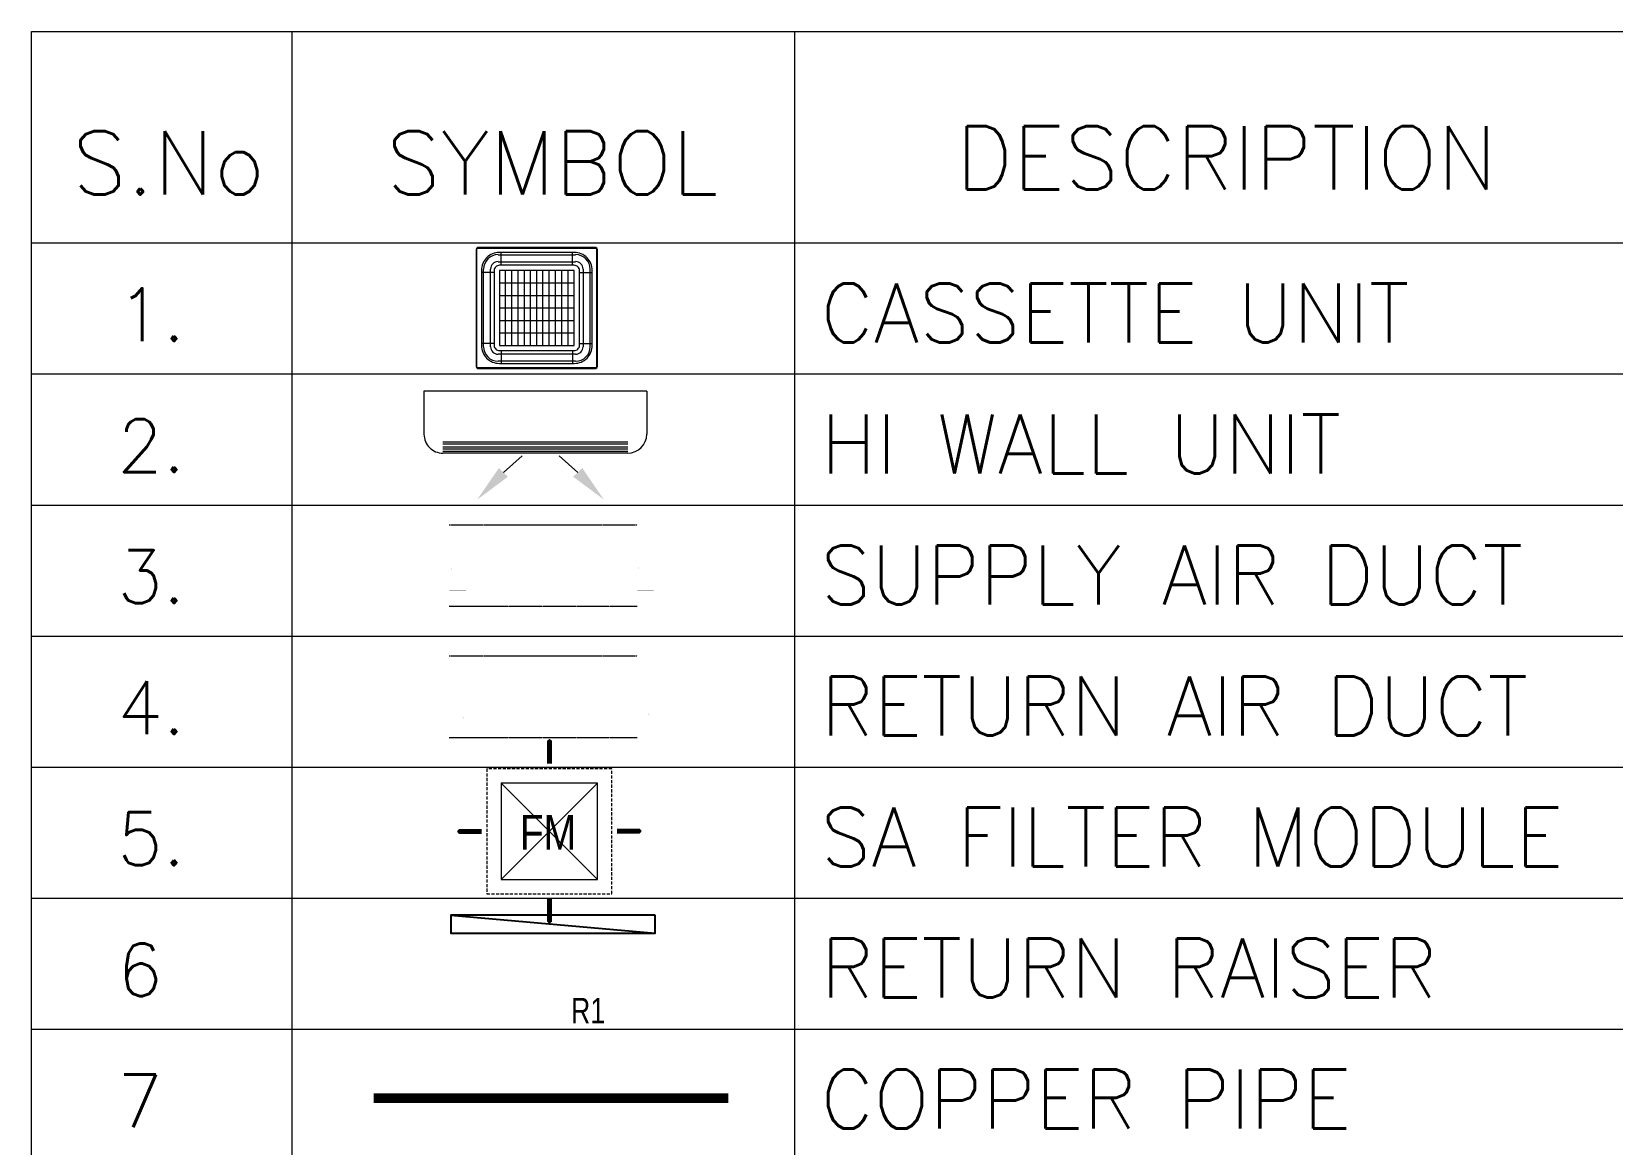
# Model space of a CAD drawing. Extents: x 3505867 to 4040009, y -660366 to -590408.
# Drawn here: x 3962830 to 3966317, y -623369 to -620915 of the extents above; entities that cross this region are included whole.
import ezdxf

# ---------------------------------------------------------------- set-up
doc = ezdxf.new("R2010")
doc.units = 0
doc.header["$LTSCALE"] = 6
doc.header["$MEASUREMENT"] = 0
for name, pattern in [('ACAD_ISO04W100', [30, 24, -3, 0, -3]), ('CONTINU', [0]), ('DASHED', [0.75, 0.5, -0.25]), ('HIDDEN', [0.375, 0.25, -0.125])]:
    doc.linetypes.add(name, pattern=pattern)
for name, color, linetype, lineweight in [('axes', 40, 'ACAD_ISO04W100', 0), ('ELE-LIGHTING WIRRING', 7, 'CONTINUOUS', 0), ('HTL-AC UNIT', 5, 'CONTINUOUS', 0), ('HVAC_HI_WALL_1TR', 1, 'CONTINUOUS', 0), ('M HVAC HIGH WALL UNIT', 3, 'CONTINUOUS', 0), ('MEP_HVAC_COPPER_PIPE', 5, 'CONTINUOUS', 0), ('MEP_HVAC_RA_DUCT', 1, 'CONTINUOUS', 0), ('MEP_HVAC_RA_RAISERS', 3, 'CONTINUOUS', 0), ('MEP_HVAC_SUPPLY_AIR_DUCT', 3, 'CONTINUOUS', 0), ('MEP_HVAC_SUPPLY_DIFFUSER', 5, 'CONTINUOUS', 0), ('Supply Diffusers', 3, 'CONTINUOUS', 0)]:
    doc.layers.add(name, color=color, linetype=linetype, lineweight=lineweight)
doc.styles.add('ARIEL', font='sanss___.ttf', dxfattribs={"width": 0.75})
doc.styles.add('ROMAN', font='arial.ttf', dxfattribs={"width": 0.8})
doc.styles.get("Standard").update_dxf_attribs({"font": 'SIMPLEX'})

# ---------------------------------------------------------------- blocks, each defined once
blk = doc.blocks.new('CASSETTE UNIT - 3TR')
at = {"layer": 'HTL-AC UNIT', "color": 3}
for p, q in [((953753, -137421), (954583, -137421)), ((953753, -138250), (953753, -137421)), ((954583, -137421), (954583, -138250)), ((953952, -138095), (953952, -137576)), ((953995, -138095), (953995, -137576)), ((954038, -138095), (954038, -137576)), ((954082, -138095), (954082, -137576)), ((954125, -138095), (954125, -137576)), ((954168, -138095), (954168, -137576)), ((954211, -138095), (954211, -137576)), ((954255, -138095), (954255, -137576)), ((954298, -138095), (954298, -137576)), ((954341, -138095), (954341, -137576)), ((954385, -138095), (954385, -137576)), ((954428, -137663), (953909, -137663)), ((953909, -137750), (954428, -137750)), ((954428, -137837), (953909, -137837)), ((953909, -137923), (954428, -137923)), ((954428, -138010), (953909, -138010)), ((954583, -138250), (953753, -138250))]:
    blk.add_line(p, q, dxfattribs=at)
at = {"layer": 'HTL-AC UNIT', "color": 1}
for p, q in [((953900, -137467), (954437, -137467)), ((953799, -138104), (953799, -137567)), ((953848, -138104), (953848, -137567)), ((953900, -137515), (954437, -137515)), ((954489, -137567), (954489, -138104)), ((954537, -138104), (954537, -137567)), ((954437, -138156), (953900, -138156)), ((954437, -138204), (953900, -138204))]:
    blk.add_line(p, q, dxfattribs=at)
at = {"layer": 'HTL-AC UNIT', "color": 8}
for p, q in [((953922, -137540), (953922, -137451)), ((954415, -137540), (954415, -137451)), ((953873, -137589), (953784, -137589)), ((954464, -137589), (954553, -137589)), ((953873, -138082), (953784, -138082)), ((953922, -138131), (953922, -138220)), ((954415, -138131), (954415, -138220)), ((954464, -138082), (954553, -138082))]:
    blk.add_line(p, q, dxfattribs=at)
at = {"layer": 'HTL-AC UNIT', "color": 3}
blk.add_lwpolyline([(953766, -138256), (954571, -138256, 0.414214), (954589, -138238), (954589, -137433, 0.414214), (954571, -137416), (953766, -137416, 0.414214), (953748, -137433), (953748, -138238, 0.414214)], format="xyb", close=True, dxfattribs=at)
at = {"layer": 'HTL-AC UNIT', "color": 8}
for points in [[(953909, -138220), (954428, -138220, 0.414214), (954553, -138095), (954553, -137576, 0.414214), (954428, -137451), (953909, -137451, 0.414214), (953784, -137576), (953784, -138095, 0.414214)], [(953909, -138131), (954428, -138131, 0.414214), (954464, -138095), (954464, -137576, 0.414214), (954428, -137540), (953909, -137540, 0.414214), (953873, -137576), (953873, -138095, 0.414214)]]:
    blk.add_lwpolyline(points, format="xyb", close=True, dxfattribs=at)
blk.add_lwpolyline([(953909, -138095), (954428, -138095), (954428, -137576), (953909, -137576)], close=True, dxfattribs=at)
at = {"layer": 'HTL-AC UNIT', "color": 1}
for centre, radius, start, end in [((953900, -137567), 101, 90, 180), ((954437, -137567), 101, 0, 90), ((953900, -137567), 52.3, 90, 180), ((954437, -137567), 52.3, 0, 90), ((953900, -138104), 101, 180, 270), ((953900, -138104), 52.3, 180, 270), ((954437, -138104), 52.3, 270, 0), ((954437, -138104), 101, 270, 0)]:
    blk.add_arc(centre, radius, start, end, dxfattribs=at)
blk = doc.blocks.new('HI WALL SPLIT AC UNIT 1TR')
at = {"layer": 'M HVAC HIGH WALL UNIT', "color": 1, "lineweight": 5}
for p, q in [((1294404.3, -128752), (1294404.3, -129681)), ((1294404.3, -128752), (1294583.6, -128752)), ((1294662.3, -128830.7), (1294662.3, -129602.2)), ((1294404.3, -129681), (1294583.6, -129681))]:
    blk.add_line(p, q, dxfattribs=at)
at = {"layer": 'M HVAC HIGH WALL UNIT', "color": 8, "lineweight": 5}
for p, q in [((1294616.1, -128830.7), (1294616.1, -129602.2)), ((1294625.4, -128830.7), (1294625.4, -129602.2)), ((1294636.9, -128830.7), (1294636.9, -129602.2)), ((1294646.2, -128830.7), (1294646.2, -129602.2)), ((1294655.4, -128830.7), (1294655.4, -129602.2))]:
    blk.add_line(p, q, dxfattribs=at)
at = {"layer": 'M HVAC HIGH WALL UNIT', "color": 7, "lineweight": 5}
for p, q in [((1294742.7, -129039.8), (1294673.6, -129117.4)), ((1294742.7, -129349.7), (1294673.6, -129272.1))]:
    blk.add_line(p, q, dxfattribs=at)
at = {"layer": 'M HVAC HIGH WALL UNIT', "color": 1, "lineweight": 5}
for centre, start, end in [((1294583.6, -128830.7), 0, 90), ((1294583.6, -129602.2), 270, 0)]:
    blk.add_arc(centre, 78.8, start, end, dxfattribs=at)
at = {"layer": 'M HVAC HIGH WALL UNIT', "color": 7, "lineweight": 5}
for points in [[(1294760.9, -129058.7), (1294724.5, -129020.9), (1294856.2, -128930.6)], [(1294760.9, -129330.8), (1294724.5, -129368.6), (1294856.2, -129458.9)]]:
    blk.add_solid(points, dxfattribs=at)
blk = doc.blocks.new('FM3')
at = {"layer": 'Supply Diffusers'}
for p, q in [((234.6, -234.9), (-235.4, 235.1)), ((-235.4, -234.9), (234.6, 235.1))]:
    blk.add_line(p, q, dxfattribs=at)
at = {"layer": 'Supply Diffusers', "color": 7}
for points in [[(0.6, 451.1, 0, 150, 0), (0.6, 390.6, 25, 25, 0), (0.6, 330.1, 25, 25, 0)], [(-451.4, -0.9, 0, 150, 0), (-390.9, -0.9, 25, 25, 0), (-330.4, -0.9, 25, 25, 0)], [(450.6, 1.1, 0, 150, 0), (390.1, 1.1, 25, 25, 0), (329.6, 1.1, 25, 25, 0)], [(0.6, -450.9, 0, 150, 0), (0.6, -390.4, 25, 25, 0), (0.6, -329.9, 25, 25, 0)]]:
    blk.add_lwpolyline(points, format="xyseb", dxfattribs=at)
at = {"layer": 'Supply Diffusers', "linetype": 'DASHED', "ltscale": 5}
blk.add_lwpolyline([(-305.4, -304.9), (304.6, -304.9), (304.6, 305.1), (-305.4, 305.1)], close=True, dxfattribs=at)
at = {"layer": 'Supply Diffusers'}
blk.add_lwpolyline([(-235.4, -234.9), (234.6, -234.9), (234.6, 235.1), (-235.4, 235.1)], close=True, dxfattribs=at)
at = {"layer": 'Supply Diffusers', "style": 'ROMAN', "width": 0.8}
blk.add_text('FM', height=170, dxfattribs=at).set_placement((-144.4, -89.7))
blk = doc.blocks.new('SA DIFFUSER 600X600MM')
at = {"layer": 'Supply Diffusers', "color": 1, "xscale": 0.9836065573758823, "yscale": 0.9836065573758823, "zscale": 0.9836065573758823}
blk.add_blockref('FM3', (1302829.9, -127949.5, 14384.8), dxfattribs=at)
blk = doc.blocks.new('RA_RAISER')
at = {"layer": 'MEP_HVAC_RA_RAISERS', "lineweight": 25}
blk.add_line((3561965.8, -606672.8), (3562865.8, -606752.8), dxfattribs=at)
blk.add_lwpolyline([(3562865.8, -606672.8), (3561965.8, -606672.8), (3561965.8, -606752.8), (3562865.8, -606752.8)], close=True, dxfattribs=at)
blk.add_lwpolyline([(3562415.8, -606784, 0, 66.4, 0), (3562415.8, -606861.5, 0, 0, 0), (3562415.8, -606988.1, 0, 0, 0), (3562515.9, -606988.1, 0, 0, 0), (3562240.8, -607052.5, 0, 0, 0), (3562393.1, -607052.5, 0, 0, 0), (3562393.1, -607148, 0, 0, 0)], format="xyseb", dxfattribs=at)
at = {"layer": 'MEP_HVAC_RA_RAISERS', "lineweight": 25, "insert": (3562494.5, -607037.4), "char_height": 112.5, "width": 174.151, "attachment_point": 1, "style": 'ARIEL'}
blk.add_mtext('R1', dxfattribs=at)

msp = doc.modelspace()

# ---------------------------------------------------------------- linework, layer by layer
at = {"layer": 'axes', "color": 7, "linetype": 'CONTINU', "lineweight": 0}
for p, q in [((3963404, -620915.3), (3963404, -625716.2)), ((3964513.1, -620915.3), (3964513.1, -625716.2)), ((3962830.4, -621381.4), (3967790, -621381.4)), ((3962830.4, -621670.4), (3967790, -621670.4)), ((3962830.4, -621959.4), (3967790, -621959.4)), ((3962830.4, -622248.4), (3967790, -622248.4)), ((3962830.4, -622537.3), (3967790, -622537.3)), ((3962830.4, -622826.3), (3967790, -622826.3)), ((3962830.4, -623115.3), (3967790, -623115.3))]:
    msp.add_line(p, q, dxfattribs=at)
msp.add_lwpolyline([(3962830.4, -625716.2), (3962830.4, -620915.3), (3967790, -620915.3), (3967790, -625716.2)], dxfattribs=at)
at = {"layer": 'MEP_HVAC_COPPER_PIPE', "linetype": 'ByBlock', "const_width": 21.3}
msp.add_lwpolyline([(3963584.6, -623267.5), (3964367.3, -623267.5)], dxfattribs=at)
at = {"layer": 'MEP_HVAC_RA_DUCT', "linetype": 'HIDDEN'}
for p, q in [((3963751.6, -622291.9), (3964166, -622291.9)), ((3964166, -622472.5), (3963751.6, -622472.5))]:
    msp.add_line(p, q, dxfattribs=at)
at = {"layer": 'MEP_HVAC_RA_DUCT', "const_width": 0.00516}
for points in [[(3963751.6, -622529.5), (3963751.6, -622436.9), (3963788.1, -622436.9), (3963715, -622327.4), (3963751.6, -622327.4), (3963751.6, -622254)], [(3964166, -622529.5), (3964166, -622436.9), (3964202.5, -622436.9), (3964129.4, -622327.4), (3964166, -622327.4), (3964166, -622254)]]:
    msp.add_lwpolyline(points, dxfattribs=at)
at = {"layer": 'MEP_HVAC_SUPPLY_AIR_DUCT', "linetype": 'HIDDEN'}
for p, q in [((3963751.6, -622002.9), (3964166, -622002.9)), ((3964166, -622183.5), (3963751.6, -622183.5))]:
    msp.add_line(p, q, dxfattribs=at)
at = {"layer": 'MEP_HVAC_SUPPLY_AIR_DUCT', "const_width": 0.00516}
for points in [[(3963751.6, -622240.5), (3963751.6, -622147.9), (3963788.1, -622147.9), (3963715, -622038.5), (3963751.6, -622038.5), (3963751.6, -621965)], [(3964166, -622240.5), (3964166, -622147.9), (3964202.5, -622147.9), (3964129.4, -622038.5), (3964166, -622038.5), (3964166, -621965)]]:
    msp.add_lwpolyline(points, dxfattribs=at)

# ---------------------------------------------------------------- block references
at = {"layer": 'HTL-AC UNIT', "xscale": 0.3182569459745374, "yscale": 0.3182569459745374, "zscale": 0.3182569459745374}
msp.add_blockref('CASSETTE UNIT - 3TR', (3660273.9, -577657.6), dxfattribs=at)
at = {"layer": 'HVAC_HI_WALL_1TR', "xscale": 0.5287657597992649, "yscale": 0.5287657597992649, "zscale": 0.5287657597992649, "rotation": 270}
msp.add_blockref('HI WALL SPLIT AC UNIT 1TR', (4032266.6, 62728.2), dxfattribs=at)
at = {"layer": 'MEP_HVAC_RA_RAISERS', "linetype": 'ByBlock', "xscale": 0.5010619716585203, "yscale": 0.5010619716585203, "zscale": 0.5010619716585203}
msp.add_blockref('RA_RAISER', (2178989.4, -318882.9), dxfattribs=at)
at = {"layer": 'MEP_HVAC_SUPPLY_DIFFUSER', "xscale": 0.4594809161644151, "yscale": 0.4594809161644151, "zscale": 0.4594809161644151}
msp.add_blockref('SA DIFFUSER 600X600MM', (3365346.9, -563888.6, 9356.4), dxfattribs=at)

# ---------------------------------------------------------------- texts
at = {"layer": 'ELE-LIGHTING WIRRING', "color": 7, "linetype": 'CONTINU', "lineweight": 0, "attachment_point": 1}
for s, insert, char_height, width in [('{\\C256;S.No}', (3962920.1, -621134.8), 139.929, 358.178), ('{\\C256;SYMBOL}', (3963612.8, -621134.8), 139.929, 358.178), ('{\\C256;DESCRIPTION}', (3964869, -621123.5), 139.929, 358.178), ('{\\C256;1.}', (3963019.4, -621481.2), 116.61, 358.178), ('{\\C256;CASSETTE UNIT}', (3964570.7, -621470.7), 130, 3616.807), ('{\\C256;HI WALL UNIT}', (3964570.7, -621759.7), 130, 3616.807), ('{\\C256;2.}', (3963019.4, -621770.2), 116.61, 358.178), ('{\\C256;3.}', (3963019.4, -622059.2), 116.61, 358.178), ('{\\C256;SUPPLY AIR DUCT}', (3964570.7, -622048.6), 130, 3616.807), ('{\\C256;4.}', (3963019.4, -622348.1), 116.61, 358.178), ('{\\C256;RETURN AIR DUCT}', (3964570.7, -622337.6), 130, 3616.807), ('{\\C256;5.}', (3963019.4, -622637.1), 116.61, 358.178), ('{\\C256;SA FILTER MODULE}', (3964570.7, -622626.6), 130, 3616.807), ('{\\C256;RETURN RAISER }', (3964570.7, -622915.6), 130, 3616.807), ('{\\C256;6}', (3963019.4, -622926.1), 116.61, 358.178), ('{\\C256;7}', (3963019.4, -623215.1), 116.61, 358.178), ('{\\C256;COPPER PIPE}', (3964570.7, -623204.6), 130, 3616.807)]:
    msp.add_mtext(s, dxfattribs=dict(at, insert=insert, char_height=char_height, width=width))

doc.saveas('drawing.dxf')
